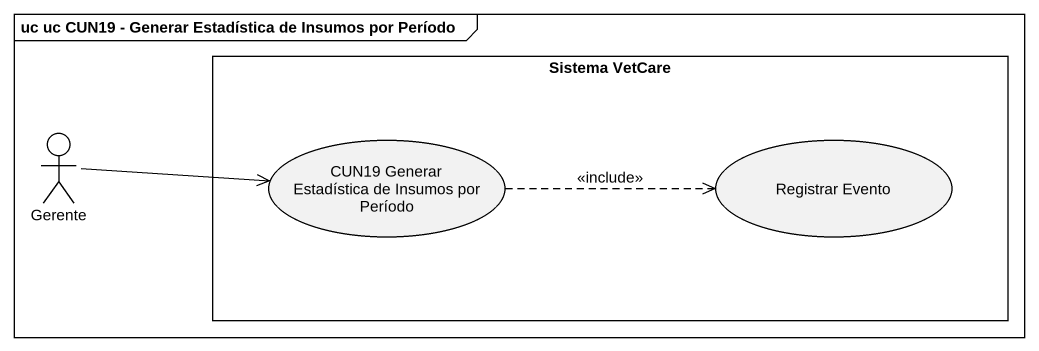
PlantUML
@startuml
mainframe uc uc CUN19 - Generar Estadística de Insumos por Período
rectangle "Sistema VetCare" as Sistema_VetCare {
  usecase "CUN19 Generar Estadística de Insumos por Período" as CUN19_Generar_Estadística
  usecase "Registrar Evento" as Registrar_Evento
}
actor Gerente
Gerente -right-> CUN19_Generar_Estadística
CUN19_Generar_Estadística .right.> Registrar_Evento : <<include>>
@enduml
